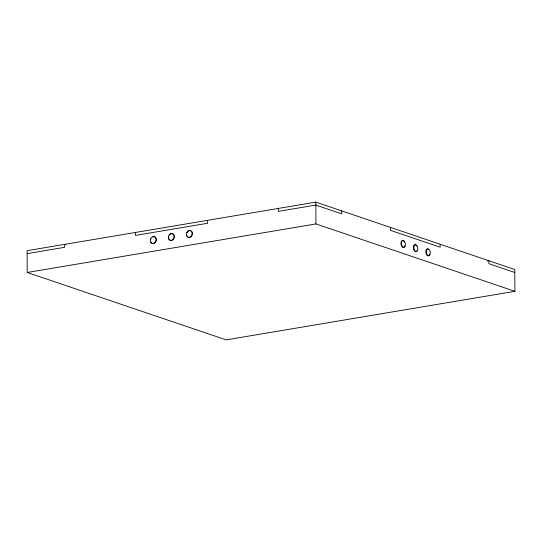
<?xml version="1.0" encoding="UTF-8"?>
<svg xmlns="http://www.w3.org/2000/svg" width="542" height="542" viewBox="0 0 542 542"><rect width="100%" height="100%" fill="white"/><g stroke="black" fill="none" stroke-linecap="round" stroke-linejoin="round"><path stroke-width="0.81" d="M315.823 202.125L27.1 250.675L27.215 272.477L226.177 339.875L514.9 291.325L514.785 269.523L315.823 202.125L315.939 223.927L514.9 291.325M27.114 253.629L64.647 247.315L64.633 244.361L65.961 244.815M27.215 272.477L315.939 223.927M487.475 261.007L488.918 260.763L488.938 263.717L514.798 272.477M440.172 244.246L440.192 247.199L390.45 230.35L390.436 227.396M341.69 210.885L341.704 213.839L315.837 205.079L278.303 211.387L278.29 208.433M207.552 220.33L207.566 223.284L135.385 235.418L135.371 232.471M152.709 236.942A3.509 2.805 -71.3 0 1 156.259 238.758A3.509 2.805 -71.3 0 1 154.24 243.27A3.509 2.805 -71.3 0 1 150.69 241.461M150.676 239.693A3.509 2.805 -71.3 0 1 150.961 238.826M169.463 235.004A3.509 2.805 -71.3 0 1 174.124 235.194A3.509 2.805 -71.3 0 1 171.787 240.424A3.509 2.805 -71.3 0 1 168.725 236.658M190.296 230.621A3.509 2.805 -71.3 0 1 192.071 235.323A3.509 2.805 -71.3 0 1 187.532 236.793M187.071 236.163A3.509 2.805 -71.3 0 1 186.78 235.391M187.051 232.755A3.509 2.805 -71.3 0 1 189.544 230.635M429.223 255.302A3.509 1.931 80.5 0 1 425.971 253.094A3.509 1.931 80.5 0 1 427.787 249.008M428.302 249.3A3.509 1.931 80.5 0 1 428.783 249.801M429.731 253.947A3.509 1.931 80.5 0 1 429.535 254.699M417.103 250.485A3.509 1.931 80.5 0 1 414.542 251.007A3.509 1.931 80.5 0 1 413.492 246.4A3.509 1.931 80.5 0 1 415.87 245.086M416.351 245.587A3.509 1.931 80.5 0 1 416.764 246.271M404.352 246.874A3.509 1.931 80.5 0 1 401.541 245.919A3.509 1.931 80.5 0 1 401.514 241.102A3.509 1.931 80.5 0 1 404.332 242.057M404.86 245.519A3.509 1.931 80.5 0 1 404.664 246.278M426.358 250.797A3.509 1.931 80.5 0 0 428.817 255.797A3.509 1.931 80.5 0 0 429.677 250.397A3.509 1.931 80.5 0 0 426.358 250.797M413.925 246.59A3.509 1.931 80.5 0 0 416.385 251.583A3.509 1.931 80.5 0 0 417.245 246.19A3.509 1.931 80.5 0 0 413.925 246.59M401.487 242.376A3.509 1.931 80.5 0 0 403.946 247.376A3.509 1.931 80.5 0 0 404.813 241.976A3.509 1.931 80.5 0 0 401.487 242.376M154.599 242.701A3.509 2.805 -71.3 0 0 154.572 236.8A3.509 2.805 -71.3 0 0 150.256 240.479A3.509 2.805 -71.3 0 0 154.599 242.701M172.647 239.666A3.509 2.805 -71.3 0 0 172.613 233.765A3.509 2.805 -71.3 0 0 168.298 237.443A3.509 2.805 -71.3 0 0 172.647 239.666M190.689 236.637A3.509 2.805 -71.3 0 0 190.662 230.736A3.509 2.805 -71.3 0 0 186.346 234.415A3.509 2.805 -71.3 0 0 190.689 236.637"/></g></svg>
